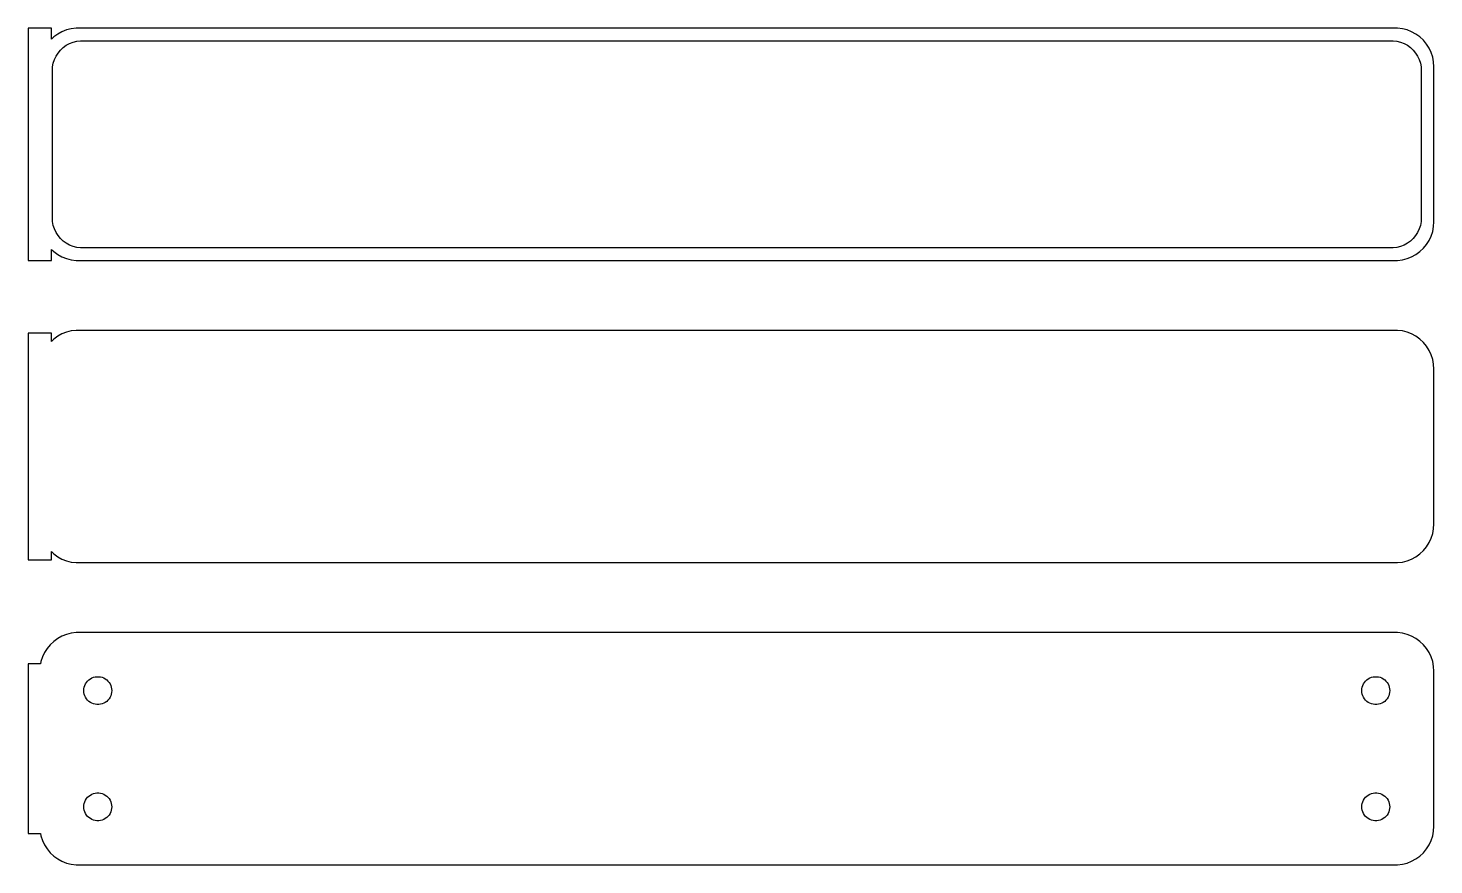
# Model space of a CAD drawing. Header units: metres. Extents: x -92 to 90, y 63 to 171.
import ezdxf

# ---------------------------------------------------------------- set-up
doc = ezdxf.new("R2010")
doc.units = ezdxf.units.M

msp = doc.modelspace()

# ---------------------------------------------------------------- linework, layer by layer
for p, q in [((-88.5, 170.99), (-91.5, 170.99)), ((-91.5, 170.99), (-91.5, 141.01)), ((-88.5, 169.559), (-88.5, 170.99)), ((-86.5451, 170.755), (-87.1289, 170.524)), ((-85.9369, 170.911), (-86.5451, 170.755)), ((-85.3139, 170.99), (-85.9369, 170.911)), ((85.3139, 170.99), (-85.3139, 170.99)), ((85.9369, 170.911), (85.3139, 170.99)), ((86.5451, 170.755), (85.9369, 170.911)), ((87.1289, 170.524), (86.5451, 170.755)), ((-88.1871, 169.853), (-88.5, 169.559)), ((-87.6791, 170.222), (-88.1871, 169.853)), ((-87.1289, 170.524), (-87.6791, 170.222)), ((-86.5751, 168.77), (-86.1489, 169.004)), ((-86.1489, 169.004), (-85.6967, 169.183)), ((-85.6967, 169.183), (-85.2256, 169.304)), ((-85.2256, 169.304), (-84.7432, 169.365)), ((-84.7432, 169.365), (84.7432, 169.365)), ((84.7432, 169.365), (85.2256, 169.304)), ((85.2256, 169.304), (85.6967, 169.183)), ((85.6967, 169.183), (86.1489, 169.004)), ((86.1489, 169.004), (86.5751, 168.77)), ((87.6791, 170.222), (87.1289, 170.524)), ((88.1871, 169.853), (87.6791, 170.222)), ((88.6448, 169.423), (88.1871, 169.853)), ((89.0451, 168.939), (88.6448, 169.423)), ((89.3815, 168.409), (89.0451, 168.939)), ((-88.1007, 166.926), (-87.8936, 167.366)), ((-87.8936, 167.366), (-87.633, 167.776)), ((-87.633, 167.776), (-87.323, 168.151)), ((-87.323, 168.151), (-86.9685, 168.484)), ((-86.9685, 168.484), (-86.5751, 168.77)), ((86.5751, 168.77), (86.9685, 168.484)), ((86.9685, 168.484), (87.323, 168.151)), ((87.323, 168.151), (87.633, 167.776)), ((87.633, 167.776), (87.8936, 167.366)), ((87.8936, 167.366), (88.1007, 166.926)), ((89.6489, 167.841), (89.3815, 168.409)), ((89.8429, 167.243), (89.6489, 167.841)), ((89.9606, 166.627), (89.8429, 167.243)), ((-88.3726, 165.5), (-88.3421, 165.985)), ((-88.3726, 146.5), (-88.3726, 165.5)), ((-88.3421, 165.985), (-88.251, 166.463)), ((-88.251, 166.463), (-88.1007, 166.926)), ((88.1007, 166.926), (88.251, 166.463)), ((88.251, 166.463), (88.3421, 165.985)), ((88.3421, 165.985), (88.3726, 165.5)), ((88.3726, 165.5), (88.3726, 146.5)), ((90, 166), (89.9606, 166.627)), ((90, 146), (90, 166)), ((-88.3421, 146.015), (-88.3726, 146.5)), ((-88.251, 145.537), (-88.3421, 146.015)), ((-88.1007, 145.074), (-88.251, 145.537)), ((88.251, 145.537), (88.1007, 145.074)), ((88.3421, 146.015), (88.251, 145.537)), ((88.3726, 146.5), (88.3421, 146.015)), ((89.8429, 144.757), (89.9606, 145.373)), ((89.9606, 145.373), (90, 146)), ((-87.8936, 144.634), (-88.1007, 145.074)), ((-87.633, 144.224), (-87.8936, 144.634)), ((-87.323, 143.849), (-87.633, 144.224)), ((-86.9685, 143.516), (-87.323, 143.849)), ((-86.5751, 143.23), (-86.9685, 143.516)), ((86.9685, 143.516), (86.5751, 143.23)), ((87.323, 143.849), (86.9685, 143.516)), ((87.633, 144.224), (87.323, 143.849)), ((87.8936, 144.634), (87.633, 144.224)), ((88.1007, 145.074), (87.8936, 144.634)), ((89.0451, 143.061), (89.3815, 143.591)), ((89.3815, 143.591), (89.6489, 144.159)), ((89.6489, 144.159), (89.8429, 144.757)), ((-88.5, 142.441), (-88.1871, 142.147)), ((-88.5, 141.01), (-88.5, 142.441)), ((-88.1871, 142.147), (-87.6791, 141.778)), ((-87.6791, 141.778), (-87.1289, 141.476)), ((-86.1489, 142.996), (-86.5751, 143.23)), ((-85.6967, 142.817), (-86.1489, 142.996)), ((-85.2256, 142.696), (-85.6967, 142.817)), ((-84.7432, 142.635), (-85.2256, 142.696)), ((84.7432, 142.635), (-84.7432, 142.635)), ((85.2256, 142.696), (84.7432, 142.635)), ((85.6967, 142.817), (85.2256, 142.696)), ((86.1489, 142.996), (85.6967, 142.817)), ((86.5751, 143.23), (86.1489, 142.996)), ((87.1289, 141.476), (87.6791, 141.778)), ((87.6791, 141.778), (88.1871, 142.147)), ((88.1871, 142.147), (88.6448, 142.577)), ((88.6448, 142.577), (89.0451, 143.061)), ((-91.5, 141.01), (-88.5, 141.01)), ((-87.1289, 141.476), (-86.5451, 141.245)), ((-86.5451, 141.245), (-85.9369, 141.089)), ((-85.9369, 141.089), (-85.3139, 141.01)), ((-85.3139, 141.01), (85.3139, 141.01)), ((85.3139, 141.01), (85.9369, 141.089)), ((85.9369, 141.089), (86.5451, 141.245)), ((86.5451, 141.245), (87.1289, 141.476)), ((-88.5, 131.615), (-91.5, 131.615)), ((-91.5, 131.615), (-91.5, 102.385)), ((-88.5, 130.559), (-88.5, 131.615)), ((-88.1871, 130.853), (-88.5, 130.559)), ((-87.6791, 131.222), (-88.1871, 130.853)), ((-87.1289, 131.524), (-87.6791, 131.222)), ((-86.5451, 131.755), (-87.1289, 131.524)), ((-85.9369, 131.911), (-86.5451, 131.755)), ((-85.3139, 131.99), (-85.9369, 131.911)), ((85.3139, 131.99), (-85.3139, 131.99)), ((85.9369, 131.911), (85.3139, 131.99)), ((86.5451, 131.755), (85.9369, 131.911)), ((87.1289, 131.524), (86.5451, 131.755)), ((87.6791, 131.222), (87.1289, 131.524)), ((88.1871, 130.853), (87.6791, 131.222)), ((88.6448, 130.423), (88.1871, 130.853)), ((89.0451, 129.939), (88.6448, 130.423)), ((89.3815, 129.409), (89.0451, 129.939)), ((89.6489, 128.841), (89.3815, 129.409)), ((89.8429, 128.243), (89.6489, 128.841)), ((89.9606, 127.627), (89.8429, 128.243)), ((90, 127), (89.9606, 127.627)), ((90, 107), (90, 127)), ((89.6489, 105.159), (89.8429, 105.757)), ((89.8429, 105.757), (89.9606, 106.373)), ((89.9606, 106.373), (90, 107)), ((88.1871, 103.147), (88.6448, 103.577)), ((88.6448, 103.577), (89.0451, 104.061)), ((89.0451, 104.061), (89.3815, 104.591)), ((89.3815, 104.591), (89.6489, 105.159)), ((-91.5, 102.385), (-88.5, 102.385)), ((-88.5, 102.385), (-88.5, 103.441)), ((-88.5, 103.441), (-88.1871, 103.147)), ((-88.1871, 103.147), (-87.6791, 102.778)), ((-87.6791, 102.778), (-87.1289, 102.476)), ((-87.1289, 102.476), (-86.5451, 102.245)), ((-86.5451, 102.245), (-85.9369, 102.089)), ((-85.9369, 102.089), (-85.3139, 102.01)), ((-85.3139, 102.01), (85.3139, 102.01)), ((85.3139, 102.01), (85.9369, 102.089)), ((85.9369, 102.089), (86.5451, 102.245)), ((86.5451, 102.245), (87.1289, 102.476)), ((87.1289, 102.476), (87.6791, 102.778)), ((87.6791, 102.778), (88.1871, 103.147)), ((-86.5451, 92.7553), (-87.1289, 92.5241)), ((-85.9369, 92.9114), (-86.5451, 92.7553)), ((-85.3139, 92.9901), (-85.9369, 92.9114)), ((85.3139, 92.9901), (-85.3139, 92.9901)), ((85.9369, 92.9114), (85.3139, 92.9901)), ((86.5451, 92.7553), (85.9369, 92.9114)), ((87.1289, 92.5241), (86.5451, 92.7553)), ((-89.0451, 90.9389), (-89.3815, 90.4088)), ((-88.6448, 91.4227), (-89.0451, 90.9389)), ((-88.1871, 91.8526), (-88.6448, 91.4227)), ((-87.6791, 92.2216), (-88.1871, 91.8526)), ((-87.1289, 92.5241), (-87.6791, 92.2216)), ((87.6791, 92.2216), (87.1289, 92.5241)), ((88.1871, 91.8526), (87.6791, 92.2216)), ((88.6448, 91.4227), (88.1871, 91.8526)), ((89.0451, 90.9389), (88.6448, 91.4227)), ((89.3815, 90.4088), (89.0451, 90.9389)), ((-89.9, 88.9442), (-91.5, 88.9442)), ((-91.5, 88.9442), (-91.5, 67.0558)), ((-89.8429, 89.2434), (-89.9, 88.9442)), ((-89.6489, 89.8406), (-89.8429, 89.2434)), ((-89.3815, 90.4088), (-89.6489, 89.8406)), ((89.6489, 89.8406), (89.3815, 90.4088)), ((89.8429, 89.2434), (89.6489, 89.8406)), ((89.9606, 88.6267), (89.8429, 89.2434)), ((-83.4645, 87.0198), (-83.2664, 87.1287)), ((-83.2664, 87.1287), (-83.0562, 87.2119)), ((-83.0562, 87.2119), (-82.8373, 87.2681)), ((-82.8373, 87.2681), (-82.613, 87.2964)), ((-82.613, 87.2964), (-82.387, 87.2964)), ((-82.387, 87.2964), (-82.1627, 87.2681)), ((-82.1627, 87.2681), (-81.9438, 87.2119)), ((-81.9438, 87.2119), (-81.7336, 87.1287)), ((-81.7336, 87.1287), (-81.5355, 87.0198)), ((81.5355, 87.0198), (81.7336, 87.1287)), ((81.7336, 87.1287), (81.9438, 87.2119)), ((81.9438, 87.2119), (82.1627, 87.2681)), ((82.1627, 87.2681), (82.387, 87.2964)), ((82.387, 87.2964), (82.613, 87.2964)), ((82.613, 87.2964), (82.8373, 87.2681)), ((82.8373, 87.2681), (83.0562, 87.2119)), ((83.0562, 87.2119), (83.2664, 87.1287)), ((83.2664, 87.1287), (83.4645, 87.0198)), ((90, 88), (89.9606, 88.6267)), ((90, 68), (90, 88)), ((-84.3, 85.5), (-84.2858, 85.7256)), ((-84.2858, 85.2744), (-84.3, 85.5)), ((-84.2858, 85.7256), (-84.2434, 85.9476)), ((-84.2434, 85.9476), (-84.1736, 86.1626)), ((-84.1736, 86.1626), (-84.0773, 86.3671)), ((-84.0773, 86.3671), (-83.9562, 86.558)), ((-83.9562, 86.558), (-83.8121, 86.7322)), ((-83.8121, 86.7322), (-83.6474, 86.8869)), ((-83.6474, 86.8869), (-83.4645, 87.0198)), ((-81.5355, 87.0198), (-81.3526, 86.8869)), ((-81.3526, 86.8869), (-81.1879, 86.7322)), ((-81.1879, 86.7322), (-81.0438, 86.558)), ((-81.0438, 86.558), (-80.9226, 86.3671)), ((-80.9226, 86.3671), (-80.8264, 86.1626)), ((-80.8264, 86.1626), (-80.7565, 85.9476)), ((-80.7565, 85.9476), (-80.7142, 85.7256)), ((-80.7142, 85.7256), (-80.7, 85.5)), ((-80.7, 85.5), (-80.7142, 85.2744)), ((80.7, 85.5), (80.7142, 85.7256)), ((80.7142, 85.2744), (80.7, 85.5)), ((80.7142, 85.7256), (80.7565, 85.9476)), ((80.7565, 85.9476), (80.8264, 86.1626)), ((80.8264, 86.1626), (80.9226, 86.3671)), ((80.9226, 86.3671), (81.0438, 86.558)), ((81.0438, 86.558), (81.1879, 86.7322)), ((81.1879, 86.7322), (81.3526, 86.8869)), ((81.3526, 86.8869), (81.5355, 87.0198)), ((83.4645, 87.0198), (83.6474, 86.8869)), ((83.6474, 86.8869), (83.8121, 86.7322)), ((83.8121, 86.7322), (83.9562, 86.558)), ((83.9562, 86.558), (84.0773, 86.3671)), ((84.0773, 86.3671), (84.1736, 86.1626)), ((84.1736, 86.1626), (84.2434, 85.9476)), ((84.2434, 85.9476), (84.2858, 85.7256)), ((84.2858, 85.7256), (84.3, 85.5)), ((84.3, 85.5), (84.2858, 85.2744)), ((-84.2434, 85.0524), (-84.2858, 85.2744)), ((-84.1736, 84.8374), (-84.2434, 85.0524)), ((-84.0773, 84.6328), (-84.1736, 84.8374)), ((-83.9562, 84.442), (-84.0773, 84.6328)), ((-83.8121, 84.2678), (-83.9562, 84.442)), ((-83.6474, 84.1131), (-83.8121, 84.2678)), ((-83.4645, 83.9802), (-83.6474, 84.1131)), ((-83.2664, 83.8713), (-83.4645, 83.9802)), ((-83.0562, 83.7881), (-83.2664, 83.8713)), ((-82.8373, 83.7319), (-83.0562, 83.7881)), ((-82.613, 83.7036), (-82.8373, 83.7319)), ((-82.387, 83.7036), (-82.613, 83.7036)), ((-82.1627, 83.7319), (-82.387, 83.7036)), ((-81.9438, 83.7881), (-82.1627, 83.7319)), ((-81.7336, 83.8713), (-81.9438, 83.7881)), ((-81.5355, 83.9802), (-81.7336, 83.8713)), ((-81.3526, 84.1131), (-81.5355, 83.9802)), ((-81.1879, 84.2678), (-81.3526, 84.1131)), ((-81.0438, 84.442), (-81.1879, 84.2678)), ((-80.9226, 84.6328), (-81.0438, 84.442)), ((-80.8264, 84.8374), (-80.9226, 84.6328)), ((-80.7565, 85.0524), (-80.8264, 84.8374)), ((-80.7142, 85.2744), (-80.7565, 85.0524)), ((80.7565, 85.0524), (80.7142, 85.2744)), ((80.8264, 84.8374), (80.7565, 85.0524)), ((80.9226, 84.6328), (80.8264, 84.8374)), ((81.0438, 84.442), (80.9226, 84.6328)), ((81.1879, 84.2678), (81.0438, 84.442)), ((81.3526, 84.1131), (81.1879, 84.2678)), ((81.5355, 83.9802), (81.3526, 84.1131)), ((81.7336, 83.8713), (81.5355, 83.9802)), ((81.9438, 83.7881), (81.7336, 83.8713)), ((82.1627, 83.7319), (81.9438, 83.7881)), ((82.387, 83.7036), (82.1627, 83.7319)), ((82.613, 83.7036), (82.387, 83.7036)), ((82.8373, 83.7319), (82.613, 83.7036)), ((83.0562, 83.7881), (82.8373, 83.7319)), ((83.2664, 83.8713), (83.0562, 83.7881)), ((83.4645, 83.9802), (83.2664, 83.8713)), ((83.6474, 84.1131), (83.4645, 83.9802)), ((83.8121, 84.2678), (83.6474, 84.1131)), ((83.9562, 84.442), (83.8121, 84.2678)), ((84.0773, 84.6328), (83.9562, 84.442)), ((84.1736, 84.8374), (84.0773, 84.6328)), ((84.2434, 85.0524), (84.1736, 84.8374)), ((84.2858, 85.2744), (84.2434, 85.0524)), ((-84.2858, 70.7256), (-84.2434, 70.9476)), ((-84.2434, 70.9476), (-84.1736, 71.1626)), ((-84.1736, 71.1626), (-84.0773, 71.3672)), ((-84.0773, 71.3672), (-83.9562, 71.558)), ((-83.9562, 71.558), (-83.8121, 71.7322)), ((-83.8121, 71.7322), (-83.6474, 71.8869)), ((-83.6474, 71.8869), (-83.4645, 72.0198)), ((-83.4645, 72.0198), (-83.2664, 72.1287)), ((-83.2664, 72.1287), (-83.0562, 72.2119)), ((-83.0562, 72.2119), (-82.8373, 72.2681)), ((-82.8373, 72.2681), (-82.613, 72.2964)), ((-82.613, 72.2964), (-82.387, 72.2964)), ((-82.387, 72.2964), (-82.1627, 72.2681)), ((-82.1627, 72.2681), (-81.9438, 72.2119)), ((-81.9438, 72.2119), (-81.7336, 72.1287)), ((-81.7336, 72.1287), (-81.5355, 72.0198)), ((-81.5355, 72.0198), (-81.3526, 71.8869)), ((-81.3526, 71.8869), (-81.1879, 71.7322)), ((-81.1879, 71.7322), (-81.0438, 71.558)), ((-81.0438, 71.558), (-80.9226, 71.3672)), ((-80.9226, 71.3672), (-80.8264, 71.1626)), ((-80.8264, 71.1626), (-80.7565, 70.9476)), ((-80.7565, 70.9476), (-80.7142, 70.7256)), ((80.7142, 70.7256), (80.7565, 70.9476)), ((80.7565, 70.9476), (80.8264, 71.1626)), ((80.8264, 71.1626), (80.9226, 71.3672)), ((80.9226, 71.3672), (81.0438, 71.558)), ((81.0438, 71.558), (81.1879, 71.7322)), ((81.1879, 71.7322), (81.3526, 71.8869)), ((81.3526, 71.8869), (81.5355, 72.0198)), ((81.5355, 72.0198), (81.7336, 72.1287)), ((81.7336, 72.1287), (81.9438, 72.2119)), ((81.9438, 72.2119), (82.1627, 72.2681)), ((82.1627, 72.2681), (82.387, 72.2964)), ((82.387, 72.2964), (82.613, 72.2964)), ((82.613, 72.2964), (82.8373, 72.2681)), ((82.8373, 72.2681), (83.0562, 72.2119)), ((83.0562, 72.2119), (83.2664, 72.1287)), ((83.2664, 72.1287), (83.4645, 72.0198)), ((83.4645, 72.0198), (83.6474, 71.8869)), ((83.6474, 71.8869), (83.8121, 71.7322)), ((83.8121, 71.7322), (83.9562, 71.558)), ((83.9562, 71.558), (84.0773, 71.3672)), ((84.0773, 71.3672), (84.1736, 71.1626)), ((84.1736, 71.1626), (84.2434, 70.9476)), ((84.2434, 70.9476), (84.2858, 70.7256)), ((-84.3, 70.5), (-84.2858, 70.7256)), ((-84.2858, 70.2744), (-84.3, 70.5)), ((-84.2434, 70.0524), (-84.2858, 70.2744)), ((-84.1736, 69.8374), (-84.2434, 70.0524)), ((-84.0773, 69.6329), (-84.1736, 69.8374)), ((-83.9562, 69.442), (-84.0773, 69.6329)), ((-83.8121, 69.2678), (-83.9562, 69.442)), ((-83.6474, 69.1131), (-83.8121, 69.2678)), ((-83.4645, 68.9802), (-83.6474, 69.1131)), ((-83.2664, 68.8713), (-83.4645, 68.9802)), ((-81.5355, 68.9802), (-81.7336, 68.8713)), ((-81.3526, 69.1131), (-81.5355, 68.9802)), ((-81.1879, 69.2678), (-81.3526, 69.1131)), ((-81.0438, 69.442), (-81.1879, 69.2678)), ((-80.9226, 69.6329), (-81.0438, 69.442)), ((-80.8264, 69.8374), (-80.9226, 69.6329)), ((-80.7565, 70.0524), (-80.8264, 69.8374)), ((-80.7142, 70.2744), (-80.7565, 70.0524)), ((-80.7142, 70.7256), (-80.7, 70.5)), ((-80.7, 70.5), (-80.7142, 70.2744)), ((80.7, 70.5), (80.7142, 70.7256)), ((80.7142, 70.2744), (80.7, 70.5)), ((80.7565, 70.0524), (80.7142, 70.2744)), ((80.8264, 69.8374), (80.7565, 70.0524)), ((80.9226, 69.6329), (80.8264, 69.8374)), ((81.0438, 69.442), (80.9226, 69.6329)), ((81.1879, 69.2678), (81.0438, 69.442)), ((81.3526, 69.1131), (81.1879, 69.2678)), ((81.5355, 68.9802), (81.3526, 69.1131)), ((81.7336, 68.8713), (81.5355, 68.9802)), ((83.4645, 68.9802), (83.2664, 68.8713)), ((83.6474, 69.1131), (83.4645, 68.9802)), ((83.8121, 69.2678), (83.6474, 69.1131)), ((83.9562, 69.442), (83.8121, 69.2678)), ((84.0773, 69.6329), (83.9562, 69.442)), ((84.1736, 69.8374), (84.0773, 69.6329)), ((84.2434, 70.0524), (84.1736, 69.8374)), ((84.2858, 70.2744), (84.2434, 70.0524)), ((84.2858, 70.7256), (84.3, 70.5)), ((84.3, 70.5), (84.2858, 70.2744)), ((-83.0562, 68.7881), (-83.2664, 68.8713)), ((-82.8373, 68.7319), (-83.0562, 68.7881)), ((-82.613, 68.7036), (-82.8373, 68.7319)), ((-82.387, 68.7036), (-82.613, 68.7036)), ((-82.1627, 68.7319), (-82.387, 68.7036)), ((-81.9438, 68.7881), (-82.1627, 68.7319)), ((-81.7336, 68.8713), (-81.9438, 68.7881)), ((81.9438, 68.7881), (81.7336, 68.8713)), ((82.1627, 68.7319), (81.9438, 68.7881)), ((82.387, 68.7036), (82.1627, 68.7319)), ((82.613, 68.7036), (82.387, 68.7036)), ((82.8373, 68.7319), (82.613, 68.7036)), ((83.0562, 68.7881), (82.8373, 68.7319)), ((83.2664, 68.8713), (83.0562, 68.7881)), ((89.8429, 66.7566), (89.9606, 67.3733)), ((89.9606, 67.3733), (90, 68)), ((-91.5, 67.0558), (-89.9, 67.0558)), ((-89.9, 67.0558), (-89.8429, 66.7566)), ((-89.8429, 66.7566), (-89.6489, 66.1594)), ((-89.6489, 66.1594), (-89.3815, 65.5912)), ((-89.3815, 65.5912), (-89.0451, 65.0611)), ((89.0451, 65.0611), (89.3815, 65.5912)), ((89.3815, 65.5912), (89.6489, 66.1594)), ((89.6489, 66.1594), (89.8429, 66.7566)), ((-89.0451, 65.0611), (-88.6448, 64.5773)), ((-88.6448, 64.5773), (-88.1871, 64.1474)), ((-88.1871, 64.1474), (-87.6791, 63.7784)), ((-87.6791, 63.7784), (-87.1289, 63.4759)), ((87.1289, 63.4759), (87.6791, 63.7784)), ((87.6791, 63.7784), (88.1871, 64.1474)), ((88.1871, 64.1474), (88.6448, 64.5773)), ((88.6448, 64.5773), (89.0451, 65.0611)), ((-87.1289, 63.4759), (-86.5451, 63.2447)), ((-86.5451, 63.2447), (-85.9369, 63.0886)), ((-85.9369, 63.0886), (-85.3139, 63.0099)), ((-85.3139, 63.0099), (85.3139, 63.0099)), ((85.3139, 63.0099), (85.9369, 63.0886)), ((85.9369, 63.0886), (86.5451, 63.2447)), ((86.5451, 63.2447), (87.1289, 63.4759))]:
    msp.add_line(p, q)

doc.saveas('drawing.dxf')
